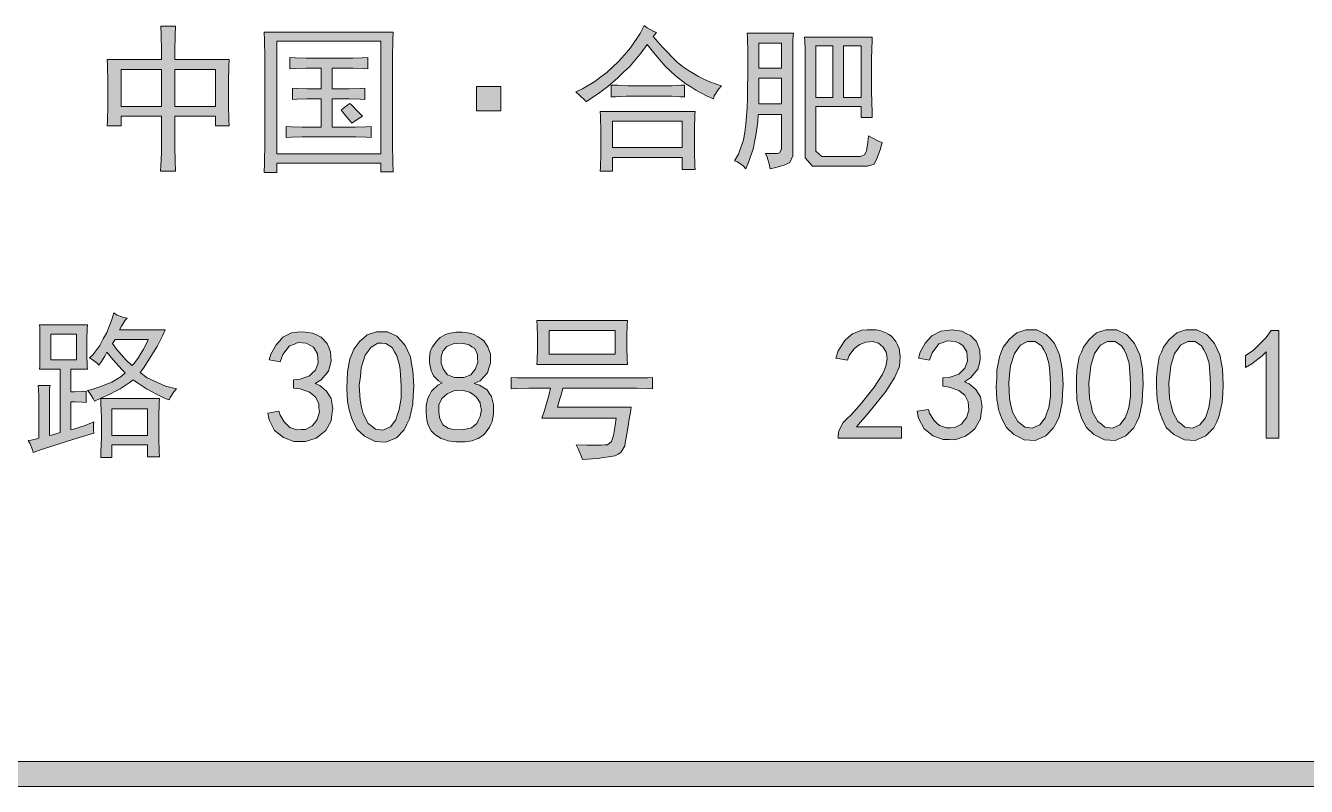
# Model space of a CAD drawing. Header units: millimetres. Extents: x 210 to 63265, y -7201 to 22496.
# Drawn here: x 61052 to 62161, y 18094 to 18753 of the extents above; entities that cross this region are included whole.
import ezdxf

# ---------------------------------------------------------------- set-up
doc = ezdxf.new("R2010")
doc.units = ezdxf.units.MM

msp = doc.modelspace()

# ---------------------------------------------------------------- hatches: boundary and pattern name
h = msp.add_hatch(color=0)
h.paths.add_polyline_path([(61181.8, 18752.2), (61181.5, 18744.5), (61181.3, 18730.1), (61181.3, 18723.3), (61228.3, 18723.3), (61228.1, 18718), (61227.8, 18703.1), (61227.8, 18693.7), (61227.8, 18684.4), (61228.1, 18670.6), (61228.3, 18665.9), (61216.5, 18665.9), (61216.5, 18674.2), (61181.3, 18674.2), (61181.3, 18650.9), (61181.3, 18647.7), (61181.5, 18635.5), (61181.8, 18626.6), (61168.8, 18626.6), (61169.3, 18631.4), (61169.8, 18642.7), (61169.8, 18649.3), (61169.8, 18674.2), (61134.8, 18674.2), (61134.8, 18665.9), (61122.8, 18665.9), (61123, 18670), (61123.3, 18683.8), (61123.3, 18693.7), (61123.3, 18703.7), (61123, 18718.5), (61122.8, 18723.3), (61169.8, 18723.3), (61169.8, 18730.7), (61169.6, 18745), (61169.3, 18752.2)])
h.paths.add_polyline_path([(61216.5, 18682.7), (61216.5, 18714.8), (61181.3, 18714.8), (61181.3, 18682.7)])
h.paths.add_polyline_path([(61169.8, 18682.7), (61169.8, 18714.8), (61134.8, 18714.8), (61134.8, 18682.7)])
h = msp.add_hatch(color=0)
h.paths.add_polyline_path([(61370.2, 18747.1), (61370, 18740.5), (61369.7, 18725.3), (61369.7, 18716.9), (61369.7, 18658.9), (61369.7, 18650.5), (61370, 18634.1), (61370.2, 18626), (61359.5, 18626), (61359.5, 18633.5), (61269.5, 18633.5), (61269.5, 18625.5), (61258.7, 18625.5), (61258.9, 18633.7), (61259.3, 18651.1), (61259.3, 18660), (61259.3, 18716.9), (61259.3, 18725), (61258.9, 18740.2), (61258.7, 18747.1)])
h.paths.add_polyline_path([(61359.5, 18641.6), (61359.5, 18739.1), (61269.5, 18739.1), (61269.5, 18641.6)])
h = msp.add_hatch(color=0)
h.dxf.hatch_style = 2
h.paths.add_polyline_path([(61595.4, 18743.4), (61603.3, 18733.9), (61616, 18721), (61620.8, 18717.4), (61625.8, 18713.9), (61634.6, 18708.5), (61638.7, 18706.5), (61642.8, 18704.7), (61650.7, 18701.7), (61654.4, 18700.6), (61651.8, 18697.8), (61648.2, 18692), (61647.5, 18689.4), (61641.9, 18691.7), (61632.3, 18696.9), (61628, 18699.6), (61623.5, 18702.2), (61614.7, 18709.2), (61610.3, 18713.3), (61605.8, 18717.6), (61595.8, 18729.1), (61590, 18736.4), (61584.9, 18729.1), (61574.7, 18717.1), (61569.7, 18712.3), (61564.6, 18707.6), (61556.2, 18700.1), (61552.7, 18697.4), (61549.1, 18694.7), (61541.2, 18689.4), (61536.9, 18686.7), (61536.4, 18687.8), (61532.1, 18692), (61528.3, 18695.3), (61534.1, 18697.9), (61544.8, 18704.4), (61550, 18708.3), (61555.2, 18712.1), (61565.4, 18721.6), (61570.5, 18727.5), (61575.7, 18733.4), (61584, 18745.9), (61587.4, 18752.7), (61590.2, 18750.7), (61595.8, 18747.7), (61598.1, 18746.6)])
h = msp.add_hatch(color=0)
h.paths.add_polyline_path([(61692.4, 18642.1), (61695.8, 18642), (61701.1, 18642), (61702.9, 18642.1), (61704.7, 18642.5), (61706.3, 18645.7), (61706.3, 18648.8), (61706.3, 18675.8), (61686.3, 18675.8), (61685.8, 18669.3), (61684.1, 18657.5), (61683.1, 18652.2), (61682, 18647), (61678.2, 18635.2), (61675.6, 18628.7), (61673.1, 18631.4), (61668.2, 18634.8), (61665.7, 18635.7), (61669.1, 18641.4), (61673.4, 18653.8), (61674.5, 18660.6), (61675.6, 18667.4), (61676.8, 18681.7), (61677, 18689.4), (61677, 18696.9), (61677.2, 18712.8), (61677.2, 18721.2), (61677.2, 18729.6), (61677, 18742.1), (61676.6, 18746.1), (61716.7, 18746.1), (61716.3, 18740.7), (61716.2, 18730.1), (61716.2, 18725), (61716.2, 18644.8), (61716.2, 18640), (61713.7, 18634.1), (61711.3, 18633), (61708.8, 18631.9), (61701.5, 18629.8), (61696.7, 18628.7), (61696.1, 18631.9), (61694, 18638.7)])
h.paths.add_polyline_path([(61706.3, 18684.9), (61706.3, 18707.2), (61686.8, 18707.2), (61686.8, 18684.9)])
h.paths.add_polyline_path([(61706.3, 18715.8), (61706.3, 18737.5), (61686.8, 18737.5), (61686.8, 18715.8)])
h = msp.add_hatch(color=0)
h.paths.add_polyline_path([(61784.9, 18742.8), (61784.7, 18740.5), (61784.3, 18723.9), (61784.3, 18709.9), (61784.3, 18695.8), (61784.7, 18677.4), (61784.9, 18673.1), (61775.2, 18673.1), (61775.2, 18682.7), (61736.2, 18682.7), (61736.2, 18648.8), (61736.2, 18644.1), (61741.4, 18639.4), (61746.4, 18639.4), (61772, 18639.4), (61774.8, 18639.4), (61778.6, 18641.1), (61779.1, 18642.7), (61779.9, 18644.3), (61781.1, 18651.6), (61781.6, 18657.3), (61784.3, 18655.7), (61790.4, 18652.7), (61793.6, 18651.4), (61791.7, 18645.2), (61788.6, 18636.9), (61787.5, 18634.8), (61786.5, 18632.8), (61780.9, 18630.9), (61776.3, 18630.9), (61739.4, 18630.9), (61733.2, 18630.9), (61726.9, 18638.2), (61726.9, 18645.4), (61726.9, 18727.1), (61726.9, 18731.8), (61726.7, 18739.6), (61726.4, 18742.8)])
h.paths.add_polyline_path([(61775.2, 18690.4), (61775.2, 18735.3), (61760, 18735.3), (61760, 18690.4)])
h.paths.add_polyline_path([(61750.9, 18690.4), (61750.9, 18735.3), (61736.2, 18735.3), (61736.2, 18690.4)])
h = msp.add_hatch(color=0)
h.dxf.hatch_style = 2
h.paths.add_polyline_path([(61331.2, 18724.4), (61335.3, 18724.4), (61343.9, 18724.8), (61348.5, 18725), (61348.5, 18715.3), (61344.4, 18715.5), (61335.8, 18715.8), (61331.2, 18715.8), (61317.6, 18715.8), (61317.6, 18697.9), (61327.4, 18697.9), (61332.3, 18697.9), (61341.6, 18698.3), (61345.9, 18698.5), (61345.9, 18688.8), (61341.6, 18689), (61332.3, 18689.4), (61327.4, 18689.4), (61317.6, 18689.4), (61317.6, 18664.9), (61332.8, 18664.9), (61337.6, 18664.9), (61346.9, 18665.2), (61351.2, 18665.4), (61351.2, 18655.7), (61347.1, 18656.1), (61338, 18656.3), (61332.8, 18656.3), (61295.9, 18656.3), (61291.5, 18656.3), (61282.2, 18656.1), (61277.7, 18655.7), (61277.7, 18665.4), (61282.2, 18665.2), (61291.5, 18664.9), (61295.9, 18664.9), (61307.9, 18664.9), (61307.9, 18689.4), (61300.4, 18689.4), (61295.8, 18689.4), (61287, 18689), (61283.1, 18688.8), (61283.1, 18698.5), (61287, 18698.3), (61295.8, 18697.9), (61300.4, 18697.9), (61307.9, 18697.9), (61307.9, 18715.8), (61299.9, 18715.8), (61294.9, 18715.8), (61285.4, 18715.5), (61280.9, 18715.3), (61280.9, 18725), (61285.4, 18724.8), (61294.9, 18724.4), (61299.9, 18724.4)])
h = msp.add_hatch(color=0)
h.dxf.hatch_style = 2
h.paths.add_polyline_path([(61442.3, 18700.1), (61463.4, 18700.1), (61463.4, 18679), (61442.3, 18679)])
h = msp.add_hatch(color=0)
h.dxf.hatch_style = 2
h.paths.add_polyline_path([(61607.4, 18700.6), (61611.7, 18700.6), (61619.2, 18701), (61622.4, 18701.2), (61622.4, 18691), (61619, 18691.1), (61611.7, 18691.5), (61607.9, 18691.5), (61577.5, 18691.5), (61571.8, 18691.5), (61562.7, 18691.1), (61559.1, 18691), (61559.1, 18701.2), (61564.3, 18701), (61573.4, 18700.6), (61577.5, 18700.6)])
h = msp.add_hatch(color=0)
h.dxf.hatch_style = 2
h.paths.add_polyline_path([(61332.8, 18685.4), (61334.2, 18684.2), (61339.6, 18678.4), (61343.7, 18674.2), (61341, 18672.5), (61336.4, 18669.5), (61334.4, 18668.3), (61333.7, 18669.3), (61329, 18674.9), (61325.3, 18679.5), (61327.4, 18681.1), (61331.2, 18684.2)])
h = msp.add_hatch(color=0)
h.paths.add_polyline_path([(61631.7, 18678.4), (61631.4, 18675.8), (61631.2, 18663.2), (61631.2, 18653.6), (61631.2, 18643.7), (61631.4, 18631), (61631.7, 18628.2), (61620.3, 18628.2), (61620.3, 18638.4), (61560.2, 18638.4), (61560.2, 18626.6), (61549.4, 18626.6), (61549.6, 18629.8), (61550, 18642.1), (61550, 18651.4), (61550, 18660.9), (61549.6, 18674.3), (61549.4, 18678.4)])
h.paths.add_polyline_path([(61620.3, 18647.1), (61620.3, 18669.9), (61560.2, 18669.9), (61560.2, 18647.1)])
h = msp.add_hatch(color=0)
h.paths.add_polyline_path([(61140, 18499.6), (61138.3, 18497.8), (61135.1, 18492.6), (61133.5, 18489.4), (61173, 18489.4), (61171.1, 18484.7), (61166.1, 18475), (61163, 18469.9), (61159.8, 18464.7), (61154.1, 18456.1), (61151.4, 18452.5), (61157.5, 18447.7), (61173.2, 18440.5), (61182.7, 18438.4), (61180.6, 18435.7), (61177.3, 18430.9), (61176.3, 18428.7), (61173, 18430), (61165.4, 18433.7), (61161.1, 18436), (61156.8, 18438.4), (61148.9, 18443.4), (61145.3, 18446.1), (61141.9, 18443.4), (61134, 18438.4), (61129.9, 18436.2), (61125.8, 18434.1), (61116.7, 18429.8), (61111.9, 18427.6), (61110.8, 18430), (61107.8, 18434.6), (61105.8, 18436.8), (61109.4, 18437.7), (61117.4, 18440.3), (61122.1, 18442.3), (61126.7, 18444.1), (61134.8, 18448.9), (61138.3, 18452), (61135.7, 18454.7), (61127.8, 18463.6), (61122.6, 18469.9), (61120.8, 18466.6), (61117.2, 18461.1), (61115.6, 18458.9), (61114, 18460.6), (61109.9, 18463.6), (61107.4, 18465), (61110.4, 18467.7), (61116.3, 18475.9), (61119.4, 18481.5), (61122.4, 18487), (61126.9, 18498.3), (61128.5, 18504), (61131.5, 18502.1), (61137.3, 18499.9)])
h.paths.add_polyline_path([(61127.4, 18477.4), (61130.8, 18472.5), (61139.1, 18463.1), (61144.2, 18458.4), (61145.9, 18460), (61149.8, 18465.4), (61151.9, 18469), (61154.1, 18472.7), (61157.3, 18478.8), (61158.4, 18481.1), (61129.8, 18481.1)])
h = msp.add_hatch(color=0)
h.paths.add_polyline_path([(61111.3, 18399.9), (61093.1, 18394.5), (61066.8, 18386.1), (61058.7, 18383.3), (61058.2, 18385.4), (61056.1, 18390.6), (61054.4, 18393.5), (61057.1, 18393.8), (61061.8, 18394.9), (61063.6, 18395.6), (61063.6, 18429.8), (61063.6, 18431.9), (61063.4, 18437.7), (61063, 18441.1), (61073.4, 18441.1), (61073, 18438.7), (61072.9, 18431.8), (61072.9, 18427.1), (61072.9, 18397.8), (61074.7, 18398.3), (61079.3, 18399.7), (61082, 18400.4), (61082, 18455.2), (61064.1, 18455.2), (61064.5, 18457.9), (61064.6, 18467.4), (61064.6, 18474.2), (61064.6, 18481.1), (61064.5, 18491), (61064.1, 18493.7), (61105.8, 18493.7), (61105.6, 18490.6), (61105.2, 18480.9), (61105.2, 18474.2), (61105.2, 18467.7), (61105.6, 18458.2), (61105.8, 18455.2), (61091.3, 18455.2), (61091.3, 18435.7), (61094.5, 18435.7), (61101.3, 18436), (61104.7, 18436.2), (61104.7, 18426.6), (61101.3, 18426.7), (61094.5, 18427.1), (61091.3, 18427.1), (61091.3, 18402.8), (61093.6, 18403.3), (61103.6, 18406.7), (61111.3, 18409.7), (61111, 18407.6), (61111, 18402.8)])
h.paths.add_polyline_path([(61096.1, 18463.4), (61096.1, 18485.6), (61073.9, 18485.6), (61073.9, 18463.4)])
h = msp.add_hatch(color=0)
h.paths.add_polyline_path([(61573.1, 18497.4), (61572.9, 18493.5), (61572.5, 18484.2), (61572.5, 18479), (61572.5, 18474), (61572.9, 18464.1), (61573.1, 18459.5), (61494.5, 18459.5), (61494.9, 18463.4), (61495.1, 18472.2), (61495.1, 18477.4), (61495.1, 18482.9), (61494.9, 18492.8), (61494.5, 18497.4)])
h.paths.add_polyline_path([(61562.3, 18468.2), (61562.3, 18488.8), (61505.4, 18488.8), (61505.4, 18468.2)])
h = msp.add_hatch(color=0)
h.dxf.hatch_style = 2
h.paths.add_polyline_path([(61755.5, 18397.8), (61755.9, 18401.9), (61759.6, 18409.2), (61763, 18412.4), (61766.6, 18415.7), (61775.6, 18425.9), (61780.9, 18432.6), (61786.5, 18439.6), (61793.4, 18450.4), (61795.1, 18454.1), (61796.7, 18457.9), (61797.9, 18464.3), (61797.6, 18467.2), (61797, 18469.9), (61794.5, 18474.3), (61792.4, 18476.1), (61790.2, 18477.7), (61785.2, 18479.3), (61782.4, 18479), (61779.5, 18478.8), (61774.1, 18476.7), (61771.4, 18474.7), (61768.9, 18472.7), (61765, 18467.2), (61763.6, 18463.2), (61753.4, 18464.8), (61755.5, 18471.1), (61761.1, 18480.2), (61764.5, 18483.1), (61767.9, 18486), (61775.9, 18489), (61780.4, 18489.4), (61783.1, 18489.5), (61788.1, 18489.4), (61790.2, 18489), (61792.4, 18488.6), (61796.8, 18486.7), (61799.2, 18485.2), (61801.5, 18483.8), (61805.3, 18479.3), (61806.7, 18476.3), (61808.1, 18473.3), (61809.2, 18466.1), (61808.8, 18462), (61808.5, 18457.7), (61804.2, 18447.7), (61800.4, 18442), (61796.7, 18436), (61782, 18417.8), (61771.3, 18405.5), (61810.3, 18405.5), (61810.3, 18395.6), (61755.5, 18395.6)])
h = msp.add_hatch(color=0)
h.dxf.hatch_style = 2
h.paths.add_polyline_path([(61823.7, 18418.9), (61833.5, 18420.5), (61834.6, 18417.1), (61838.2, 18411.2), (61840.5, 18408.9), (61843, 18406.5), (61849.1, 18404.4), (61852.7, 18404.6), (61856.4, 18404.7), (61862.1, 18407.6), (61864.3, 18410.5), (61866.4, 18413.3), (61868.4, 18419.9), (61868.2, 18423.5), (61867.9, 18427.1), (61865, 18432.8), (61862.5, 18434.8), (61859.8, 18436.9), (61851.6, 18439.8), (61845.9, 18440.5), (61845.9, 18447.7), (61851.6, 18448.2), (61859.8, 18451.1), (61862.5, 18453.6), (61865, 18456.1), (61867.3, 18462.3), (61867, 18466.3), (61866.8, 18470.2), (61863.2, 18475.9), (61860, 18477.7), (61856.8, 18479.3), (61849.8, 18479.9), (61846.2, 18478.4), (61842.6, 18477.2), (61836.7, 18469.5), (61834.6, 18463.2), (61824.8, 18464.8), (61826.4, 18469.9), (61830.8, 18477.9), (61833.7, 18481.1), (61836.6, 18484.3), (61844.3, 18488.3), (61849.3, 18488.8), (61854.1, 18489.4), (61862.5, 18488.1), (61866.3, 18486.3), (61869.8, 18484.5), (61875, 18479.2), (61876.5, 18475.4), (61878.1, 18471.8), (61878.4, 18463.8), (61877.4, 18459.5), (61876.3, 18455.2), (61870, 18447.7), (61864.8, 18444.3), (61868.8, 18442.7), (61874.5, 18437.8), (61876.5, 18434.6), (61878.6, 18431.4), (61879.9, 18422.8), (61879.3, 18417.6), (61878.6, 18412.3), (61873.8, 18403.7), (61869.8, 18400.4), (61865.7, 18397.2), (61856.4, 18394.2), (61851.4, 18394.4), (61846.2, 18394.4), (61837.3, 18397.6), (61833.5, 18400.8), (61829.8, 18403.8), (61824.8, 18413)])
h = msp.add_hatch(color=0)
h.paths.add_polyline_path([(61892.6, 18447.3), (61892.7, 18454.5), (61894.9, 18465.9), (61896.5, 18470), (61898.3, 18474.3), (61903.3, 18481.1), (61906.5, 18483.8), (61909.9, 18486.7), (61917.8, 18489.4), (61922.6, 18489.4), (61927.3, 18489.4), (61935.5, 18485.4), (61939.1, 18481.5), (61942.6, 18477.6), (61947.1, 18467.7), (61948.2, 18461.6), (61949.3, 18455.7), (61950, 18442.1), (61949.6, 18434.3), (61949.3, 18426.6), (61946.6, 18414), (61944.3, 18409.2), (61941.9, 18404.4), (61935, 18397.6), (61930.5, 18395.6), (61925.8, 18393.6), (61916.5, 18394.2), (61912.1, 18396.5), (61907.4, 18398.7), (61901, 18404.9), (61899, 18408.7), (61897, 18412.4), (61894.3, 18420.5), (61893.6, 18424.6), (61892.7, 18428.7), (61892.2, 18440.2)])
h.paths.add_polyline_path([(61903.8, 18450.5), (61903.1, 18443.2), (61903.6, 18430), (61904.9, 18424.1), (61906.3, 18418.2), (61910.8, 18409.9), (61913.8, 18407.6), (61917.1, 18405.1), (61923.3, 18404.2), (61926.5, 18405.6), (61929.9, 18407.1), (61934.6, 18413.1), (61936, 18417.6), (61937.6, 18422.1), (61939.1, 18431.8), (61939.1, 18437.1), (61939.1, 18442.3), (61938.7, 18452), (61938.2, 18456.3), (61937.8, 18460.6), (61935.5, 18468.4), (61933.3, 18472), (61931.4, 18475.4), (61926, 18479.2), (61922.6, 18479.3), (61919.2, 18479.3), (61913.1, 18476.1), (61910.6, 18472.5), (61908.1, 18469), (61904.7, 18458.1)])
h = msp.add_hatch(color=0)
h.paths.add_polyline_path([(61961.8, 18447.3), (61962.1, 18454.5), (61964.1, 18465.9), (61965.9, 18470), (61967.7, 18474.3), (61972.7, 18481.1), (61975.9, 18483.8), (61979.1, 18486.7), (61987.2, 18489.4), (61991.8, 18489.4), (61996.7, 18489.4), (62004.9, 18485.4), (62008.3, 18481.5), (62011.9, 18477.6), (62016.5, 18467.7), (62017.6, 18461.6), (62018.7, 18455.7), (62019.4, 18442.1), (62018.9, 18434.3), (62018.5, 18426.6), (62015.8, 18414), (62013.5, 18409.2), (62011.2, 18404.4), (62004.4, 18397.6), (61999.7, 18395.6), (61995.1, 18393.6), (61985.9, 18394.2), (61981.3, 18396.5), (61976.6, 18398.7), (61970.2, 18404.9), (61968.2, 18408.7), (61966.4, 18412.4), (61963.8, 18420.5), (61962.9, 18424.6), (61962.1, 18428.7), (61961.6, 18440.2)])
h.paths.add_polyline_path([(61973.2, 18450.5), (61972.3, 18443.2), (61972.9, 18430), (61974.3, 18424.1), (61975.6, 18418.2), (61980, 18409.9), (61983.3, 18407.6), (61986.3, 18405.1), (61992.7, 18404.2), (61996, 18405.6), (61999.2, 18407.1), (62003.8, 18413.1), (62005.4, 18417.6), (62006.9, 18422.1), (62008.3, 18431.8), (62008.3, 18437.1), (62008.3, 18442.3), (62007.9, 18452), (62007.6, 18456.3), (62007.2, 18460.6), (62004.7, 18468.4), (62002.8, 18472), (62000.6, 18475.4), (61995.2, 18479.2), (61991.8, 18479.3), (61988.4, 18479.3), (61982.5, 18476.1), (61979.9, 18472.5), (61977.4, 18469), (61974, 18458.1)])
h = msp.add_hatch(color=0)
h.paths.add_polyline_path([(62031, 18447.3), (62031.4, 18454.5), (62033.3, 18465.9), (62035.1, 18470), (62036.9, 18474.3), (62041.9, 18481.1), (62045.2, 18483.8), (62048.4, 18486.7), (62056.4, 18489.4), (62061.1, 18489.4), (62065.9, 18489.4), (62074.1, 18485.4), (62077.7, 18481.5), (62081.1, 18477.6), (62085.8, 18467.7), (62086.8, 18461.6), (62087.9, 18455.7), (62088.6, 18442.1), (62088.3, 18434.3), (62087.7, 18426.6), (62085, 18414), (62082.7, 18409.2), (62080.6, 18404.4), (62073.6, 18397.6), (62068.9, 18395.6), (62064.5, 18393.6), (62055.2, 18394.2), (62050.5, 18396.5), (62046, 18398.7), (62039.4, 18404.9), (62037.6, 18408.7), (62035.7, 18412.4), (62033, 18420.5), (62032.3, 18424.6), (62031.4, 18428.7), (62030.8, 18440.2)])
h.paths.add_polyline_path([(62042.5, 18450.5), (62041.6, 18443.2), (62042.3, 18430), (62043.5, 18424.1), (62045, 18418.2), (62049.4, 18409.9), (62052.5, 18407.6), (62055.5, 18405.1), (62062, 18404.2), (62065.2, 18405.6), (62068.4, 18407.1), (62073.2, 18413.1), (62074.7, 18417.6), (62076.1, 18422.1), (62077.7, 18431.8), (62077.7, 18437.1), (62077.7, 18442.3), (62077.2, 18452), (62076.8, 18456.3), (62076.5, 18460.6), (62074, 18468.4), (62072, 18472), (62070, 18475.4), (62064.5, 18479.2), (62061.1, 18479.3), (62057.9, 18479.3), (62051.8, 18476.1), (62049.3, 18472.5), (62046.6, 18469), (62043.4, 18458.1)])
h = msp.add_hatch(color=0)
h.dxf.hatch_style = 2
h.paths.add_polyline_path([(62125.8, 18470.4), (62122.3, 18466.8), (62113.3, 18460), (62107.9, 18456.8), (62107.9, 18467.2), (62114.7, 18471.6), (62125.8, 18482.6), (62130.1, 18488.8), (62136.7, 18488.8), (62136.7, 18395.6), (62125.8, 18395.6)])
h = msp.add_hatch(color=0)
h.dxf.hatch_style = 2
h.paths.add_polyline_path([(61261.8, 18417.3), (61271.4, 18418.9), (61272.5, 18415.5), (61276.1, 18409.6), (61278.6, 18407.2), (61280.9, 18404.9), (61287, 18402.8), (61290.8, 18403), (61294.3, 18403.1), (61300.2, 18406.2), (61302.4, 18408.9), (61304.5, 18411.7), (61306.5, 18418.3), (61306.1, 18421.9), (61306, 18425.5), (61303.1, 18431.2), (61300.4, 18433.4), (61297.9, 18435.3), (61289.7, 18438.2), (61284, 18438.9), (61284, 18446.1), (61289.7, 18446.6), (61297.9, 18449.5), (61300.4, 18452), (61303.1, 18454.5), (61305.4, 18460.7), (61305.1, 18464.7), (61304.9, 18468.6), (61301.3, 18474.3), (61298.1, 18476.1), (61294.9, 18477.9), (61287.9, 18478.3), (61284.3, 18476.8), (61280.6, 18475.6), (61274.8, 18467.9), (61272.5, 18461.6), (61262.9, 18463.4), (61264.5, 18468.2), (61268.9, 18476.3), (61271.8, 18479.5), (61274.7, 18482.9), (61282.4, 18486.7), (61287.2, 18487.2), (61292, 18487.7), (61300.6, 18486.5), (61304.4, 18484.7), (61307.9, 18482.9), (61313.1, 18477.6), (61314.6, 18474), (61316, 18470.2), (61316.5, 18462.3), (61315.4, 18457.9), (61314.4, 18453.6), (61308.1, 18446.1), (61302.9, 18442.8), (61306.7, 18441.1), (61312.6, 18436.2), (61314.6, 18433), (61316.5, 18429.8), (61318, 18421.2), (61317.2, 18416), (61316.5, 18410.6), (61311.9, 18402.2), (61307.8, 18398.8), (61303.8, 18395.6), (61294.5, 18392.6), (61289.3, 18392.8), (61284.3, 18392.8), (61275.4, 18396.2), (61271.4, 18399.2), (61267.7, 18402.2), (61262.9, 18411.4)])
h = msp.add_hatch(color=0)
h.paths.add_polyline_path([(61330.5, 18445.7), (61330.8, 18452.9), (61332.8, 18464.3), (61334.6, 18468.4), (61336.4, 18472.7), (61341.4, 18479.5), (61344.6, 18482.2), (61347.8, 18485.1), (61355.9, 18487.7), (61360.5, 18487.7), (61365.4, 18487.7), (61373.6, 18483.8), (61377.2, 18479.9), (61380.6, 18475.9), (61385.2, 18466.1), (61386.3, 18460), (61387.4, 18454.1), (61388.1, 18440.5), (61387.7, 18432.8), (61387.2, 18425), (61384.5, 18412.4), (61382.2, 18407.6), (61379.8, 18402.8), (61373.1, 18396), (61368.4, 18394), (61363.7, 18392.2), (61354.6, 18392.6), (61350, 18394.9), (61345.5, 18397.2), (61338.9, 18403.3), (61337.1, 18407.1), (61335.1, 18410.8), (61332.4, 18418.9), (61331.5, 18423), (61330.8, 18427.3), (61330.3, 18438.6)])
h.paths.add_polyline_path([(61341.9, 18448.9), (61341, 18441.6), (61341.6, 18428.4), (61343, 18422.5), (61344.2, 18416.7), (61348.7, 18408.3), (61351.9, 18406), (61355, 18403.5), (61361.4, 18402.6), (61364.6, 18404), (61367.9, 18405.5), (61372.7, 18411.5), (61374.1, 18416), (61375.6, 18420.5), (61377.2, 18430.1), (61377.2, 18435.5), (61377.2, 18440.7), (61376.6, 18450.4), (61376.3, 18454.7), (61375.9, 18458.9), (61373.4, 18466.8), (61371.4, 18470.4), (61369.3, 18474), (61363.9, 18477.6), (61360.5, 18477.7), (61357.1, 18477.9), (61351.2, 18474.5), (61348.7, 18470.9), (61346, 18467.4), (61342.6, 18456.4)])
h = msp.add_hatch(color=0)
h.paths.add_polyline_path([(61398.8, 18420.5), (61398.8, 18423.9), (61400.4, 18430.1), (61402, 18433.4), (61403.6, 18436.4), (61409, 18441.4), (61412.8, 18443.4), (61409.5, 18445.2), (61405.3, 18449.5), (61404.2, 18451.6), (61403.1, 18453.9), (61401.9, 18459.3), (61401.7, 18462.3), (61401.7, 18465.2), (61402.4, 18470.4), (61403.3, 18472.5), (61404.4, 18474.7), (61407.2, 18478.8), (61409, 18480.6), (61411, 18482.6), (61415.1, 18485.1), (61417.4, 18485.8), (61419.7, 18486.5), (61424.8, 18487.2), (61427.4, 18487.2), (61430.1, 18487.2), (61434.9, 18486.7), (61437.3, 18486.1), (61439.4, 18485.6), (61443.9, 18483.3), (61446.4, 18481.5), (61448.9, 18479.7), (61452.3, 18474.7), (61453.4, 18471.5), (61454.4, 18468.2), (61454.4, 18460.6), (61453.2, 18456.3), (61451.9, 18452), (61445.5, 18445.2), (61440.5, 18442.8), (61445, 18441.4), (61451.6, 18437.3), (61453.4, 18434.4), (61455.3, 18431.6), (61457.1, 18424.6), (61457.1, 18420.5), (61457.1, 18416.5), (61456.1, 18409.9), (61454.8, 18407.6), (61453.6, 18405.1), (61450.9, 18401.2), (61449.4, 18399.4), (61447.8, 18397.8), (61443.9, 18395.3), (61441.2, 18394.4), (61438.7, 18393.3), (61432.3, 18392.4), (61428.3, 18392.4), (61424.4, 18392.4), (61417.6, 18393.3), (61414.7, 18394.4), (61411.9, 18395.3), (61407.2, 18398.1), (61405.3, 18399.9), (61403.3, 18401.9), (61400.8, 18406.4), (61400.1, 18408.9), (61399.3, 18411.5), (61398.8, 18417.3)])
h.paths.add_polyline_path([(61409.9, 18421), (61409.7, 18417.8), (61410.8, 18412.3), (61412, 18409.7), (61413.3, 18407.2), (61417.8, 18404.2), (61421, 18403.5), (61424.2, 18402.8), (61431, 18403), (61434.4, 18403.8), (61438, 18404.6), (61442.8, 18408.3), (61444.2, 18411.4), (61445.5, 18414.4), (61446.6, 18420.3), (61446, 18423.3), (61445.7, 18426.2), (61442.3, 18431.2), (61439.4, 18433.4), (61436.4, 18435.3), (61429.9, 18437.1), (61426.4, 18436.8), (61422.8, 18436.6), (61417.1, 18434.1), (61414.7, 18431.9), (61412.4, 18429.8), (61409.9, 18424.4)])
h.paths.add_polyline_path([(61411.7, 18463.4), (61411.7, 18460.6), (61413.7, 18455.5), (61415.4, 18453), (61417.4, 18450.5), (61423.3, 18448.2), (61427.4, 18448.2), (61431.5, 18448.2), (61437.6, 18450.5), (61439.6, 18453), (61441.6, 18455.5), (61443.5, 18461.3), (61443.4, 18464.7), (61443.4, 18468.1), (61440.9, 18473.1), (61438.5, 18474.7), (61436.2, 18476.3), (61429.9, 18477.7), (61426, 18477.4), (61422.2, 18477.2), (61416.7, 18474.9), (61414.9, 18472.9), (61413.3, 18470.8), (61411.7, 18466.1)])
h = msp.add_hatch(color=0)
h.dxf.hatch_style = 2
h.paths.add_polyline_path([(61576.3, 18447.7), (61581.5, 18447.7), (61590.6, 18447.9), (61594.7, 18448.2), (61594.7, 18438.4), (61590.6, 18438.7), (61581.5, 18438.9), (61576.3, 18438.9), (61517.2, 18438.9), (61516.2, 18435.2), (61513.8, 18426.7), (61512.4, 18422.3), (61576.3, 18422.3), (61575.6, 18417.8), (61574.3, 18410.5), (61573.9, 18407.6), (61573.4, 18404.6), (61572.3, 18397.4), (61571.4, 18393.3), (61570.7, 18389), (61567.3, 18383.3), (61565, 18381.8), (61562.5, 18380.4), (61547.1, 18378.1), (61534.1, 18377.2), (61533, 18380.2), (61530.3, 18386.5), (61528.7, 18389.7), (61538.3, 18389.4), (61550.7, 18389.4), (61553.4, 18389.7), (61555.9, 18389.9), (61559.3, 18392.8), (61560.2, 18395.4), (61560.9, 18397.9), (61562.5, 18406.7), (61563.4, 18413), (61499, 18413), (61501.3, 18419.4), (61505.1, 18432.5), (61506.5, 18438.9), (61493.4, 18438.9), (61487.7, 18438.9), (61477.2, 18438.7), (61472.3, 18438.4), (61472.3, 18448.2), (61477.2, 18447.9), (61487.7, 18447.7), (61493.4, 18447.7)])
h = msp.add_hatch(color=0)
h.paths.add_polyline_path([(61168, 18429.8), (61167.9, 18426.2), (61167.5, 18413.9), (61167.5, 18404.9), (61167.5, 18396.2), (61167.9, 18383.5), (61168, 18379.3), (61157.8, 18379.3), (61157.8, 18389.7), (61126.9, 18389.7), (61126.9, 18378.8), (61117.2, 18378.8), (61117.4, 18383.5), (61117.8, 18396.5), (61117.8, 18404.9), (61117.8, 18413.5), (61117.4, 18426), (61117.2, 18429.8)])
h.paths.add_polyline_path([(61157.8, 18397.8), (61157.8, 18421), (61126.9, 18421), (61126.9, 18397.8)])
h = msp.add_hatch(color=0)
h.dxf.hatch_style = 2
h.paths.add_polyline_path([(62765, 18115.8), (62765, 18094.2), (60263.2, 18094.2), (60263.2, 18115.8)])

# ---------------------------------------------------------------- linework, layer by layer
at = {"color": 0, "lineweight": 0}
for points in [[(61181.8, 18752.2), (61181.5, 18744.5), (61181.3, 18730.1), (61181.3, 18723.3), (61228.3, 18723.3), (61228.1, 18718), (61227.8, 18703.1), (61227.8, 18693.7), (61227.8, 18684.4), (61228.1, 18670.6), (61228.3, 18665.9), (61216.5, 18665.9), (61216.5, 18674.2), (61181.3, 18674.2), (61181.3, 18650.9), (61181.3, 18647.7), (61181.5, 18635.5), (61181.8, 18626.6), (61168.8, 18626.6), (61169.3, 18631.4), (61169.8, 18642.7), (61169.8, 18649.3), (61169.8, 18674.2), (61134.8, 18674.2), (61134.8, 18665.9), (61122.8, 18665.9), (61123, 18670), (61123.3, 18683.8), (61123.3, 18693.7), (61123.3, 18703.7), (61123, 18718.5), (61122.8, 18723.3), (61169.8, 18723.3), (61169.8, 18730.7), (61169.6, 18745), (61169.3, 18752.2)], [(61370.2, 18747.1), (61370, 18740.5), (61369.7, 18725.3), (61369.7, 18716.9), (61369.7, 18658.9), (61369.7, 18650.5), (61370, 18634.1), (61370.2, 18626), (61359.5, 18626), (61359.5, 18633.5), (61269.5, 18633.5), (61269.5, 18625.5), (61258.7, 18625.5), (61258.9, 18633.7), (61259.3, 18651.1), (61259.3, 18660), (61259.3, 18716.9), (61259.3, 18725), (61258.9, 18740.2), (61258.7, 18747.1)], [(61595.4, 18743.4), (61603.3, 18733.9), (61616, 18721), (61620.8, 18717.4), (61625.8, 18713.9), (61634.6, 18708.5), (61638.7, 18706.5), (61642.8, 18704.7), (61650.7, 18701.7), (61654.4, 18700.6), (61651.8, 18697.8), (61648.2, 18692), (61647.5, 18689.4), (61641.9, 18691.7), (61632.3, 18696.9), (61628, 18699.6), (61623.5, 18702.2), (61614.7, 18709.2), (61610.3, 18713.3), (61605.8, 18717.6), (61595.8, 18729.1), (61590, 18736.4), (61584.9, 18729.1), (61574.7, 18717.1), (61569.7, 18712.3), (61564.6, 18707.6), (61556.2, 18700.1), (61552.7, 18697.4), (61549.1, 18694.7), (61541.2, 18689.4), (61536.9, 18686.7), (61536.4, 18687.8), (61532.1, 18692), (61528.3, 18695.3), (61534.1, 18697.9), (61544.8, 18704.4), (61550, 18708.3), (61555.2, 18712.1), (61565.4, 18721.6), (61570.5, 18727.5), (61575.7, 18733.4), (61584, 18745.9), (61587.4, 18752.7), (61590.2, 18750.7), (61595.8, 18747.7), (61598.1, 18746.6)], [(61692.4, 18642.1), (61695.8, 18642), (61701.1, 18642), (61702.9, 18642.1), (61704.7, 18642.5), (61706.3, 18645.7), (61706.3, 18648.8), (61706.3, 18675.8), (61686.3, 18675.8), (61685.8, 18669.3), (61684.1, 18657.5), (61683.1, 18652.2), (61682, 18647), (61678.2, 18635.2), (61675.6, 18628.7), (61673.1, 18631.4), (61668.2, 18634.8), (61665.7, 18635.7), (61669.1, 18641.4), (61673.4, 18653.8), (61674.5, 18660.6), (61675.6, 18667.4), (61676.8, 18681.7), (61677, 18689.4), (61677, 18696.9), (61677.2, 18712.8), (61677.2, 18721.2), (61677.2, 18729.6), (61677, 18742.1), (61676.6, 18746.1), (61716.7, 18746.1), (61716.3, 18740.7), (61716.2, 18730.1), (61716.2, 18725), (61716.2, 18644.8), (61716.2, 18640), (61713.7, 18634.1), (61711.3, 18633), (61708.8, 18631.9), (61701.5, 18629.8), (61696.7, 18628.7), (61696.1, 18631.9), (61694, 18638.7)], [(61359.5, 18641.6), (61359.5, 18739.1), (61269.5, 18739.1), (61269.5, 18641.6)], [(61706.3, 18715.8), (61706.3, 18737.5), (61686.8, 18737.5), (61686.8, 18715.8)], [(61784.9, 18742.8), (61784.7, 18740.5), (61784.3, 18723.9), (61784.3, 18709.9), (61784.3, 18695.8), (61784.7, 18677.4), (61784.9, 18673.1), (61775.2, 18673.1), (61775.2, 18682.7), (61736.2, 18682.7), (61736.2, 18648.8), (61736.2, 18644.1), (61741.4, 18639.4), (61746.4, 18639.4), (61772, 18639.4), (61774.8, 18639.4), (61778.6, 18641.1), (61779.1, 18642.7), (61779.9, 18644.3), (61781.1, 18651.6), (61781.6, 18657.3), (61784.3, 18655.7), (61790.4, 18652.7), (61793.6, 18651.4), (61791.7, 18645.2), (61788.6, 18636.9), (61787.5, 18634.8), (61786.5, 18632.8), (61780.9, 18630.9), (61776.3, 18630.9), (61739.4, 18630.9), (61733.2, 18630.9), (61726.9, 18638.2), (61726.9, 18645.4), (61726.9, 18727.1), (61726.9, 18731.8), (61726.7, 18739.6), (61726.4, 18742.8)], [(61750.9, 18690.4), (61750.9, 18735.3), (61736.2, 18735.3), (61736.2, 18690.4)], [(61775.2, 18690.4), (61775.2, 18735.3), (61760, 18735.3), (61760, 18690.4)], [(61331.2, 18724.4), (61335.3, 18724.4), (61343.9, 18724.8), (61348.5, 18725), (61348.5, 18715.3), (61344.4, 18715.5), (61335.8, 18715.8), (61331.2, 18715.8), (61317.6, 18715.8), (61317.6, 18697.9), (61327.4, 18697.9), (61332.3, 18697.9), (61341.6, 18698.3), (61345.9, 18698.5), (61345.9, 18688.8), (61341.6, 18689), (61332.3, 18689.4), (61327.4, 18689.4), (61317.6, 18689.4), (61317.6, 18664.9), (61332.8, 18664.9), (61337.6, 18664.9), (61346.9, 18665.2), (61351.2, 18665.4), (61351.2, 18655.7), (61347.1, 18656.1), (61338, 18656.3), (61332.8, 18656.3), (61295.9, 18656.3), (61291.5, 18656.3), (61282.2, 18656.1), (61277.7, 18655.7), (61277.7, 18665.4), (61282.2, 18665.2), (61291.5, 18664.9), (61295.9, 18664.9), (61307.9, 18664.9), (61307.9, 18689.4), (61300.4, 18689.4), (61295.8, 18689.4), (61287, 18689), (61283.1, 18688.8), (61283.1, 18698.5), (61287, 18698.3), (61295.8, 18697.9), (61300.4, 18697.9), (61307.9, 18697.9), (61307.9, 18715.8), (61299.9, 18715.8), (61294.9, 18715.8), (61285.4, 18715.5), (61280.9, 18715.3), (61280.9, 18725), (61285.4, 18724.8), (61294.9, 18724.4), (61299.9, 18724.4)], [(61169.8, 18682.7), (61169.8, 18714.8), (61134.8, 18714.8), (61134.8, 18682.7)], [(61216.5, 18682.7), (61216.5, 18714.8), (61181.3, 18714.8), (61181.3, 18682.7)], [(61442.3, 18700.1), (61463.4, 18700.1), (61463.4, 18679), (61442.3, 18679)], [(61607.4, 18700.6), (61611.7, 18700.6), (61619.2, 18701), (61622.4, 18701.2), (61622.4, 18691), (61619, 18691.1), (61611.7, 18691.5), (61607.9, 18691.5), (61577.5, 18691.5), (61571.8, 18691.5), (61562.7, 18691.1), (61559.1, 18691), (61559.1, 18701.2), (61564.3, 18701), (61573.4, 18700.6), (61577.5, 18700.6)], [(61706.3, 18684.9), (61706.3, 18707.2), (61686.8, 18707.2), (61686.8, 18684.9)], [(61332.8, 18685.4), (61334.2, 18684.2), (61339.6, 18678.4), (61343.7, 18674.2), (61341, 18672.5), (61336.4, 18669.5), (61334.4, 18668.3), (61333.7, 18669.3), (61329, 18674.9), (61325.3, 18679.5), (61327.4, 18681.1), (61331.2, 18684.2)], [(61631.7, 18678.4), (61631.4, 18675.8), (61631.2, 18663.2), (61631.2, 18653.6), (61631.2, 18643.7), (61631.4, 18631), (61631.7, 18628.2), (61620.3, 18628.2), (61620.3, 18638.4), (61560.2, 18638.4), (61560.2, 18626.6), (61549.4, 18626.6), (61549.6, 18629.8), (61550, 18642.1), (61550, 18651.4), (61550, 18660.9), (61549.6, 18674.3), (61549.4, 18678.4)], [(61620.3, 18647.1), (61620.3, 18669.9), (61560.2, 18669.9), (61560.2, 18647.1)], [(61140, 18499.6), (61138.3, 18497.8), (61135.1, 18492.6), (61133.5, 18489.4), (61173, 18489.4), (61171.1, 18484.7), (61166.1, 18475), (61163, 18469.9), (61159.8, 18464.7), (61154.1, 18456.1), (61151.4, 18452.5), (61157.5, 18447.7), (61173.2, 18440.5), (61182.7, 18438.4), (61180.6, 18435.7), (61177.3, 18430.9), (61176.3, 18428.7), (61173, 18430), (61165.4, 18433.7), (61161.1, 18436), (61156.8, 18438.4), (61148.9, 18443.4), (61145.3, 18446.1), (61141.9, 18443.4), (61134, 18438.4), (61129.9, 18436.2), (61125.8, 18434.1), (61116.7, 18429.8), (61111.9, 18427.6), (61110.8, 18430), (61107.8, 18434.6), (61105.8, 18436.8), (61109.4, 18437.7), (61117.4, 18440.3), (61122.1, 18442.3), (61126.7, 18444.1), (61134.8, 18448.9), (61138.3, 18452), (61135.7, 18454.7), (61127.8, 18463.6), (61122.6, 18469.9), (61120.8, 18466.6), (61117.2, 18461.1), (61115.6, 18458.9), (61114, 18460.6), (61109.9, 18463.6), (61107.4, 18465), (61110.4, 18467.7), (61116.3, 18475.9), (61119.4, 18481.5), (61122.4, 18487), (61126.9, 18498.3), (61128.5, 18504), (61131.5, 18502.1), (61137.3, 18499.9)], [(61111.3, 18399.9), (61093.1, 18394.5), (61066.8, 18386.1), (61058.7, 18383.3), (61058.2, 18385.4), (61056.1, 18390.6), (61054.4, 18393.5), (61057.1, 18393.8), (61061.8, 18394.9), (61063.6, 18395.6), (61063.6, 18429.8), (61063.6, 18431.9), (61063.4, 18437.7), (61063, 18441.1), (61073.4, 18441.1), (61073, 18438.7), (61072.9, 18431.8), (61072.9, 18427.1), (61072.9, 18397.8), (61074.7, 18398.3), (61079.3, 18399.7), (61082, 18400.4), (61082, 18455.2), (61064.1, 18455.2), (61064.5, 18457.9), (61064.6, 18467.4), (61064.6, 18474.2), (61064.6, 18481.1), (61064.5, 18491), (61064.1, 18493.7), (61105.8, 18493.7), (61105.6, 18490.6), (61105.2, 18480.9), (61105.2, 18474.2), (61105.2, 18467.7), (61105.6, 18458.2), (61105.8, 18455.2), (61091.3, 18455.2), (61091.3, 18435.7), (61094.5, 18435.7), (61101.3, 18436), (61104.7, 18436.2), (61104.7, 18426.6), (61101.3, 18426.7), (61094.5, 18427.1), (61091.3, 18427.1), (61091.3, 18402.8), (61093.6, 18403.3), (61103.6, 18406.7), (61111.3, 18409.7), (61111, 18407.6), (61111, 18402.8)], [(61573.1, 18497.4), (61572.9, 18493.5), (61572.5, 18484.2), (61572.5, 18479), (61572.5, 18474), (61572.9, 18464.1), (61573.1, 18459.5), (61494.5, 18459.5), (61494.9, 18463.4), (61495.1, 18472.2), (61495.1, 18477.4), (61495.1, 18482.9), (61494.9, 18492.8), (61494.5, 18497.4)], [(61562.3, 18468.2), (61562.3, 18488.8), (61505.4, 18488.8), (61505.4, 18468.2)], [(61755.5, 18397.8), (61755.9, 18401.9), (61759.6, 18409.2), (61763, 18412.4), (61766.6, 18415.7), (61775.6, 18425.9), (61780.9, 18432.6), (61786.5, 18439.6), (61793.4, 18450.4), (61795.1, 18454.1), (61796.7, 18457.9), (61797.9, 18464.3), (61797.6, 18467.2), (61797, 18469.9), (61794.5, 18474.3), (61792.4, 18476.1), (61790.2, 18477.7), (61785.2, 18479.3), (61782.4, 18479), (61779.5, 18478.8), (61774.1, 18476.7), (61771.4, 18474.7), (61768.9, 18472.7), (61765, 18467.2), (61763.6, 18463.2), (61753.4, 18464.8), (61755.5, 18471.1), (61761.1, 18480.2), (61764.5, 18483.1), (61767.9, 18486), (61775.9, 18489), (61780.4, 18489.4), (61783.1, 18489.5), (61788.1, 18489.4), (61790.2, 18489), (61792.4, 18488.6), (61796.8, 18486.7), (61799.2, 18485.2), (61801.5, 18483.8), (61805.3, 18479.3), (61806.7, 18476.3), (61808.1, 18473.3), (61809.2, 18466.1), (61808.8, 18462), (61808.5, 18457.7), (61804.2, 18447.7), (61800.4, 18442), (61796.7, 18436), (61782, 18417.8), (61771.3, 18405.5), (61810.3, 18405.5), (61810.3, 18395.6), (61755.5, 18395.6)], [(61823.7, 18418.9), (61833.5, 18420.5), (61834.6, 18417.1), (61838.2, 18411.2), (61840.5, 18408.9), (61843, 18406.5), (61849.1, 18404.4), (61852.7, 18404.6), (61856.4, 18404.7), (61862.1, 18407.6), (61864.3, 18410.5), (61866.4, 18413.3), (61868.4, 18419.9), (61868.2, 18423.5), (61867.9, 18427.1), (61865, 18432.8), (61862.5, 18434.8), (61859.8, 18436.9), (61851.6, 18439.8), (61845.9, 18440.5), (61845.9, 18447.7), (61851.6, 18448.2), (61859.8, 18451.1), (61862.5, 18453.6), (61865, 18456.1), (61867.3, 18462.3), (61867, 18466.3), (61866.8, 18470.2), (61863.2, 18475.9), (61860, 18477.7), (61856.8, 18479.3), (61849.8, 18479.9), (61846.2, 18478.4), (61842.6, 18477.2), (61836.7, 18469.5), (61834.6, 18463.2), (61824.8, 18464.8), (61826.4, 18469.9), (61830.8, 18477.9), (61833.7, 18481.1), (61836.6, 18484.3), (61844.3, 18488.3), (61849.3, 18488.8), (61854.1, 18489.4), (61862.5, 18488.1), (61866.3, 18486.3), (61869.8, 18484.5), (61875, 18479.2), (61876.5, 18475.4), (61878.1, 18471.8), (61878.4, 18463.8), (61877.4, 18459.5), (61876.3, 18455.2), (61870, 18447.7), (61864.8, 18444.3), (61868.8, 18442.7), (61874.5, 18437.8), (61876.5, 18434.6), (61878.6, 18431.4), (61879.9, 18422.8), (61879.3, 18417.6), (61878.6, 18412.3), (61873.8, 18403.7), (61869.8, 18400.4), (61865.7, 18397.2), (61856.4, 18394.2), (61851.4, 18394.4), (61846.2, 18394.4), (61837.3, 18397.6), (61833.5, 18400.8), (61829.8, 18403.8), (61824.8, 18413)], [(61892.6, 18447.3), (61892.7, 18454.5), (61894.9, 18465.9), (61896.5, 18470), (61898.3, 18474.3), (61903.3, 18481.1), (61906.5, 18483.8), (61909.9, 18486.7), (61917.8, 18489.4), (61922.6, 18489.4), (61927.3, 18489.4), (61935.5, 18485.4), (61939.1, 18481.5), (61942.6, 18477.6), (61947.1, 18467.7), (61948.2, 18461.6), (61949.3, 18455.7), (61950, 18442.1), (61949.6, 18434.3), (61949.3, 18426.6), (61946.6, 18414), (61944.3, 18409.2), (61941.9, 18404.4), (61935, 18397.6), (61930.5, 18395.6), (61925.8, 18393.6), (61916.5, 18394.2), (61912.1, 18396.5), (61907.4, 18398.7), (61901, 18404.9), (61899, 18408.7), (61897, 18412.4), (61894.3, 18420.5), (61893.6, 18424.6), (61892.7, 18428.7), (61892.2, 18440.2)], [(61961.8, 18447.3), (61962.1, 18454.5), (61964.1, 18465.9), (61965.9, 18470), (61967.7, 18474.3), (61972.7, 18481.1), (61975.9, 18483.8), (61979.1, 18486.7), (61987.2, 18489.4), (61991.8, 18489.4), (61996.7, 18489.4), (62004.9, 18485.4), (62008.3, 18481.5), (62011.9, 18477.6), (62016.5, 18467.7), (62017.6, 18461.6), (62018.7, 18455.7), (62019.4, 18442.1), (62018.9, 18434.3), (62018.5, 18426.6), (62015.8, 18414), (62013.5, 18409.2), (62011.2, 18404.4), (62004.4, 18397.6), (61999.7, 18395.6), (61995.1, 18393.6), (61985.9, 18394.2), (61981.3, 18396.5), (61976.6, 18398.7), (61970.2, 18404.9), (61968.2, 18408.7), (61966.4, 18412.4), (61963.8, 18420.5), (61962.9, 18424.6), (61962.1, 18428.7), (61961.6, 18440.2)], [(62031, 18447.3), (62031.4, 18454.5), (62033.3, 18465.9), (62035.1, 18470), (62036.9, 18474.3), (62041.9, 18481.1), (62045.2, 18483.8), (62048.4, 18486.7), (62056.4, 18489.4), (62061.1, 18489.4), (62065.9, 18489.4), (62074.1, 18485.4), (62077.7, 18481.5), (62081.1, 18477.6), (62085.8, 18467.7), (62086.8, 18461.6), (62087.9, 18455.7), (62088.6, 18442.1), (62088.3, 18434.3), (62087.7, 18426.6), (62085, 18414), (62082.7, 18409.2), (62080.6, 18404.4), (62073.6, 18397.6), (62068.9, 18395.6), (62064.5, 18393.6), (62055.2, 18394.2), (62050.5, 18396.5), (62046, 18398.7), (62039.4, 18404.9), (62037.6, 18408.7), (62035.7, 18412.4), (62033, 18420.5), (62032.3, 18424.6), (62031.4, 18428.7), (62030.8, 18440.2)], [(62125.8, 18470.4), (62122.3, 18466.8), (62113.3, 18460), (62107.9, 18456.8), (62107.9, 18467.2), (62114.7, 18471.6), (62125.8, 18482.6), (62130.1, 18488.8), (62136.7, 18488.8), (62136.7, 18395.6), (62125.8, 18395.6)], [(61096.1, 18463.4), (61096.1, 18485.6), (61073.9, 18485.6), (61073.9, 18463.4)], [(61127.4, 18477.4), (61130.8, 18472.5), (61139.1, 18463.1), (61144.2, 18458.4), (61145.9, 18460), (61149.8, 18465.4), (61151.9, 18469), (61154.1, 18472.7), (61157.3, 18478.8), (61158.4, 18481.1), (61129.8, 18481.1)], [(61261.8, 18417.3), (61271.4, 18418.9), (61272.5, 18415.5), (61276.1, 18409.6), (61278.6, 18407.2), (61280.9, 18404.9), (61287, 18402.8), (61290.8, 18403), (61294.3, 18403.1), (61300.2, 18406.2), (61302.4, 18408.9), (61304.5, 18411.7), (61306.5, 18418.3), (61306.1, 18421.9), (61306, 18425.5), (61303.1, 18431.2), (61300.4, 18433.4), (61297.9, 18435.3), (61289.7, 18438.2), (61284, 18438.9), (61284, 18446.1), (61289.7, 18446.6), (61297.9, 18449.5), (61300.4, 18452), (61303.1, 18454.5), (61305.4, 18460.7), (61305.1, 18464.7), (61304.9, 18468.6), (61301.3, 18474.3), (61298.1, 18476.1), (61294.9, 18477.9), (61287.9, 18478.3), (61284.3, 18476.8), (61280.6, 18475.6), (61274.8, 18467.9), (61272.5, 18461.6), (61262.9, 18463.4), (61264.5, 18468.2), (61268.9, 18476.3), (61271.8, 18479.5), (61274.7, 18482.9), (61282.4, 18486.7), (61287.2, 18487.2), (61292, 18487.7), (61300.6, 18486.5), (61304.4, 18484.7), (61307.9, 18482.9), (61313.1, 18477.6), (61314.6, 18474), (61316, 18470.2), (61316.5, 18462.3), (61315.4, 18457.9), (61314.4, 18453.6), (61308.1, 18446.1), (61302.9, 18442.8), (61306.7, 18441.1), (61312.6, 18436.2), (61314.6, 18433), (61316.5, 18429.8), (61318, 18421.2), (61317.2, 18416), (61316.5, 18410.6), (61311.9, 18402.2), (61307.8, 18398.8), (61303.8, 18395.6), (61294.5, 18392.6), (61289.3, 18392.8), (61284.3, 18392.8), (61275.4, 18396.2), (61271.4, 18399.2), (61267.7, 18402.2), (61262.9, 18411.4)], [(61330.5, 18445.7), (61330.8, 18452.9), (61332.8, 18464.3), (61334.6, 18468.4), (61336.4, 18472.7), (61341.4, 18479.5), (61344.6, 18482.2), (61347.8, 18485.1), (61355.9, 18487.7), (61360.5, 18487.7), (61365.4, 18487.7), (61373.6, 18483.8), (61377.2, 18479.9), (61380.6, 18475.9), (61385.2, 18466.1), (61386.3, 18460), (61387.4, 18454.1), (61388.1, 18440.5), (61387.7, 18432.8), (61387.2, 18425), (61384.5, 18412.4), (61382.2, 18407.6), (61379.8, 18402.8), (61373.1, 18396), (61368.4, 18394), (61363.7, 18392.2), (61354.6, 18392.6), (61350, 18394.9), (61345.5, 18397.2), (61338.9, 18403.3), (61337.1, 18407.1), (61335.1, 18410.8), (61332.4, 18418.9), (61331.5, 18423), (61330.8, 18427.3), (61330.3, 18438.6)], [(61341.9, 18448.9), (61341, 18441.6), (61341.6, 18428.4), (61343, 18422.5), (61344.2, 18416.7), (61348.7, 18408.3), (61351.9, 18406), (61355, 18403.5), (61361.4, 18402.6), (61364.6, 18404), (61367.9, 18405.5), (61372.7, 18411.5), (61374.1, 18416), (61375.6, 18420.5), (61377.2, 18430.1), (61377.2, 18435.5), (61377.2, 18440.7), (61376.6, 18450.4), (61376.3, 18454.7), (61375.9, 18458.9), (61373.4, 18466.8), (61371.4, 18470.4), (61369.3, 18474), (61363.9, 18477.6), (61360.5, 18477.7), (61357.1, 18477.9), (61351.2, 18474.5), (61348.7, 18470.9), (61346, 18467.4), (61342.6, 18456.4)], [(61398.8, 18420.5), (61398.8, 18423.9), (61400.4, 18430.1), (61402, 18433.4), (61403.6, 18436.4), (61409, 18441.4), (61412.8, 18443.4), (61409.5, 18445.2), (61405.3, 18449.5), (61404.2, 18451.6), (61403.1, 18453.9), (61401.9, 18459.3), (61401.7, 18462.3), (61401.7, 18465.2), (61402.4, 18470.4), (61403.3, 18472.5), (61404.4, 18474.7), (61407.2, 18478.8), (61409, 18480.6), (61411, 18482.6), (61415.1, 18485.1), (61417.4, 18485.8), (61419.7, 18486.5), (61424.8, 18487.2), (61427.4, 18487.2), (61430.1, 18487.2), (61434.9, 18486.7), (61437.3, 18486.1), (61439.4, 18485.6), (61443.9, 18483.3), (61446.4, 18481.5), (61448.9, 18479.7), (61452.3, 18474.7), (61453.4, 18471.5), (61454.4, 18468.2), (61454.4, 18460.6), (61453.2, 18456.3), (61451.9, 18452), (61445.5, 18445.2), (61440.5, 18442.8), (61445, 18441.4), (61451.6, 18437.3), (61453.4, 18434.4), (61455.3, 18431.6), (61457.1, 18424.6), (61457.1, 18420.5), (61457.1, 18416.5), (61456.1, 18409.9), (61454.8, 18407.6), (61453.6, 18405.1), (61450.9, 18401.2), (61449.4, 18399.4), (61447.8, 18397.8), (61443.9, 18395.3), (61441.2, 18394.4), (61438.7, 18393.3), (61432.3, 18392.4), (61428.3, 18392.4), (61424.4, 18392.4), (61417.6, 18393.3), (61414.7, 18394.4), (61411.9, 18395.3), (61407.2, 18398.1), (61405.3, 18399.9), (61403.3, 18401.9), (61400.8, 18406.4), (61400.1, 18408.9), (61399.3, 18411.5), (61398.8, 18417.3)], [(61411.7, 18463.4), (61411.7, 18460.6), (61413.7, 18455.5), (61415.4, 18453), (61417.4, 18450.5), (61423.3, 18448.2), (61427.4, 18448.2), (61431.5, 18448.2), (61437.6, 18450.5), (61439.6, 18453), (61441.6, 18455.5), (61443.5, 18461.3), (61443.4, 18464.7), (61443.4, 18468.1), (61440.9, 18473.1), (61438.5, 18474.7), (61436.2, 18476.3), (61429.9, 18477.7), (61426, 18477.4), (61422.2, 18477.2), (61416.7, 18474.9), (61414.9, 18472.9), (61413.3, 18470.8), (61411.7, 18466.1)], [(61903.8, 18450.5), (61903.1, 18443.2), (61903.6, 18430), (61904.9, 18424.1), (61906.3, 18418.2), (61910.8, 18409.9), (61913.8, 18407.6), (61917.1, 18405.1), (61923.3, 18404.2), (61926.5, 18405.6), (61929.9, 18407.1), (61934.6, 18413.1), (61936, 18417.6), (61937.6, 18422.1), (61939.1, 18431.8), (61939.1, 18437.1), (61939.1, 18442.3), (61938.7, 18452), (61938.2, 18456.3), (61937.8, 18460.6), (61935.5, 18468.4), (61933.3, 18472), (61931.4, 18475.4), (61926, 18479.2), (61922.6, 18479.3), (61919.2, 18479.3), (61913.1, 18476.1), (61910.6, 18472.5), (61908.1, 18469), (61904.7, 18458.1)], [(61973.2, 18450.5), (61972.3, 18443.2), (61972.9, 18430), (61974.3, 18424.1), (61975.6, 18418.2), (61980, 18409.9), (61983.3, 18407.6), (61986.3, 18405.1), (61992.7, 18404.2), (61996, 18405.6), (61999.2, 18407.1), (62003.8, 18413.1), (62005.4, 18417.6), (62006.9, 18422.1), (62008.3, 18431.8), (62008.3, 18437.1), (62008.3, 18442.3), (62007.9, 18452), (62007.6, 18456.3), (62007.2, 18460.6), (62004.7, 18468.4), (62002.8, 18472), (62000.6, 18475.4), (61995.2, 18479.2), (61991.8, 18479.3), (61988.4, 18479.3), (61982.5, 18476.1), (61979.9, 18472.5), (61977.4, 18469), (61974, 18458.1)], [(62042.5, 18450.5), (62041.6, 18443.2), (62042.3, 18430), (62043.5, 18424.1), (62045, 18418.2), (62049.4, 18409.9), (62052.5, 18407.6), (62055.5, 18405.1), (62062, 18404.2), (62065.2, 18405.6), (62068.4, 18407.1), (62073.2, 18413.1), (62074.7, 18417.6), (62076.1, 18422.1), (62077.7, 18431.8), (62077.7, 18437.1), (62077.7, 18442.3), (62077.2, 18452), (62076.8, 18456.3), (62076.5, 18460.6), (62074, 18468.4), (62072, 18472), (62070, 18475.4), (62064.5, 18479.2), (62061.1, 18479.3), (62057.9, 18479.3), (62051.8, 18476.1), (62049.3, 18472.5), (62046.6, 18469), (62043.4, 18458.1)], [(61576.3, 18447.7), (61581.5, 18447.7), (61590.6, 18447.9), (61594.7, 18448.2), (61594.7, 18438.4), (61590.6, 18438.7), (61581.5, 18438.9), (61576.3, 18438.9), (61517.2, 18438.9), (61516.2, 18435.2), (61513.8, 18426.7), (61512.4, 18422.3), (61576.3, 18422.3), (61575.6, 18417.8), (61574.3, 18410.5), (61573.9, 18407.6), (61573.4, 18404.6), (61572.3, 18397.4), (61571.4, 18393.3), (61570.7, 18389), (61567.3, 18383.3), (61565, 18381.8), (61562.5, 18380.4), (61547.1, 18378.1), (61534.1, 18377.2), (61533, 18380.2), (61530.3, 18386.5), (61528.7, 18389.7), (61538.3, 18389.4), (61550.7, 18389.4), (61553.4, 18389.7), (61555.9, 18389.9), (61559.3, 18392.8), (61560.2, 18395.4), (61560.9, 18397.9), (61562.5, 18406.7), (61563.4, 18413), (61499, 18413), (61501.3, 18419.4), (61505.1, 18432.5), (61506.5, 18438.9), (61493.4, 18438.9), (61487.7, 18438.9), (61477.2, 18438.7), (61472.3, 18438.4), (61472.3, 18448.2), (61477.2, 18447.9), (61487.7, 18447.7), (61493.4, 18447.7)], [(61409.9, 18421), (61409.7, 18417.8), (61410.8, 18412.3), (61412, 18409.7), (61413.3, 18407.2), (61417.8, 18404.2), (61421, 18403.5), (61424.2, 18402.8), (61431, 18403), (61434.4, 18403.8), (61438, 18404.6), (61442.8, 18408.3), (61444.2, 18411.4), (61445.5, 18414.4), (61446.6, 18420.3), (61446, 18423.3), (61445.7, 18426.2), (61442.3, 18431.2), (61439.4, 18433.4), (61436.4, 18435.3), (61429.9, 18437.1), (61426.4, 18436.8), (61422.8, 18436.6), (61417.1, 18434.1), (61414.7, 18431.9), (61412.4, 18429.8), (61409.9, 18424.4)], [(61168, 18429.8), (61167.9, 18426.2), (61167.5, 18413.9), (61167.5, 18404.9), (61167.5, 18396.2), (61167.9, 18383.5), (61168, 18379.3), (61157.8, 18379.3), (61157.8, 18389.7), (61126.9, 18389.7), (61126.9, 18378.8), (61117.2, 18378.8), (61117.4, 18383.5), (61117.8, 18396.5), (61117.8, 18404.9), (61117.8, 18413.5), (61117.4, 18426), (61117.2, 18429.8)], [(61157.8, 18397.8), (61157.8, 18421), (61126.9, 18421), (61126.9, 18397.8)], [(62765, 18115.8), (62765, 18094.2), (60263.2, 18094.2), (60263.2, 18115.8)]]:
    msp.add_lwpolyline(points, close=True, dxfattribs=at)

doc.saveas('drawing.dxf')
